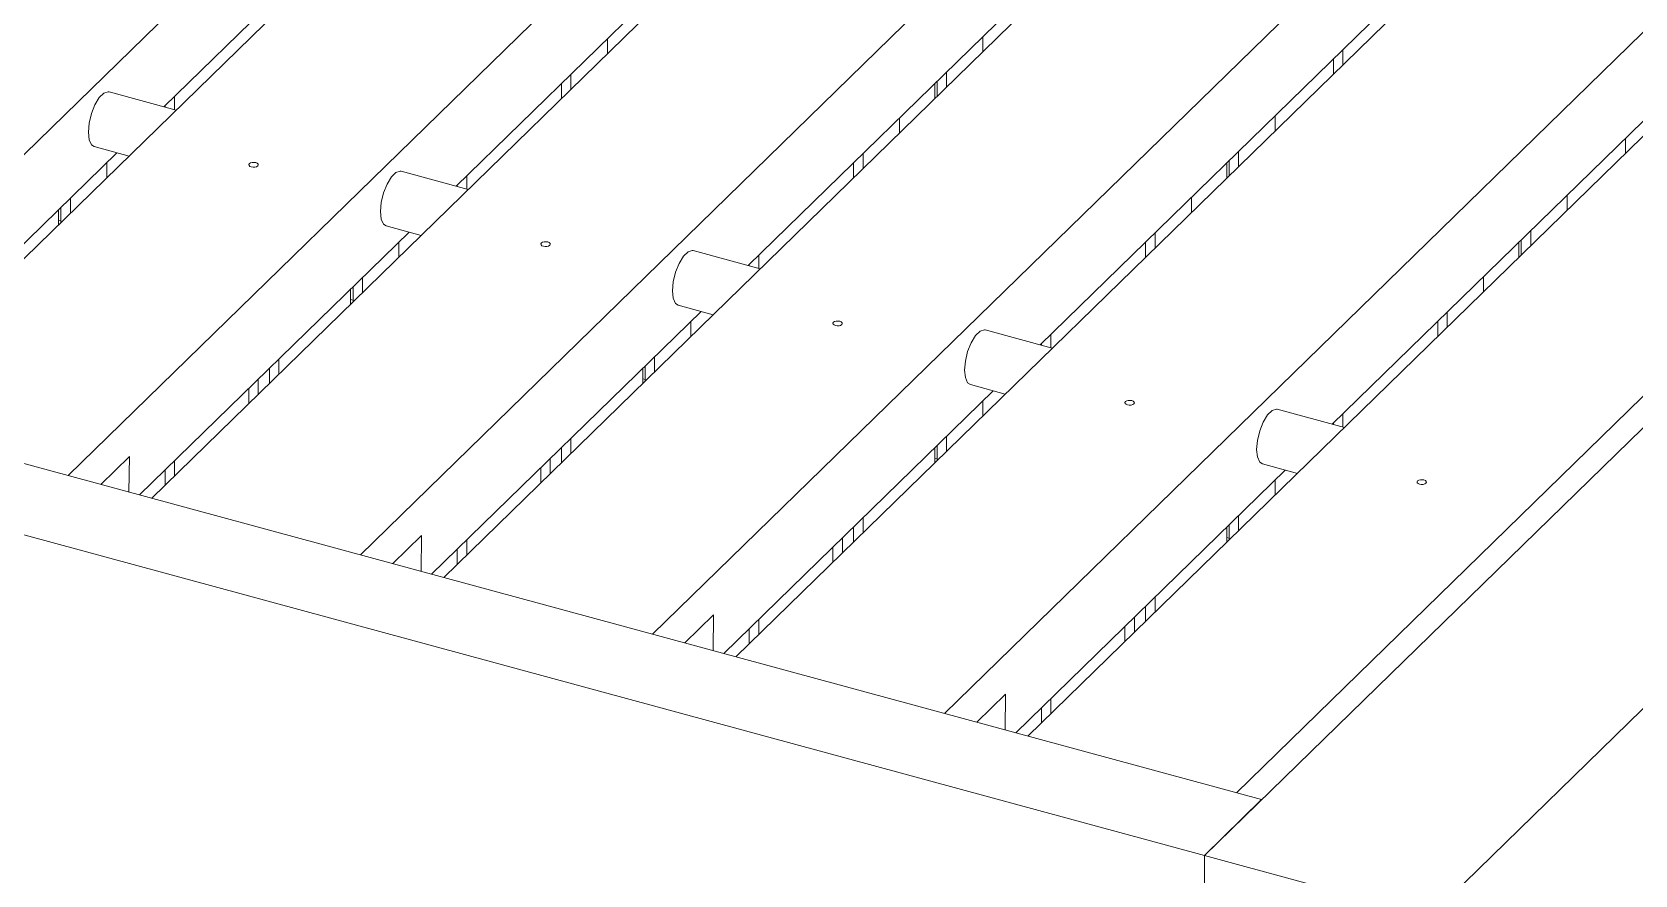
# Model space of a CAD drawing. Header units: millimetres. Extents: x 173 to 1125, y 0 to 736.
# Drawn here: x 889.2 to 940.1, y 550.6 to 577.4 of the extents above; entities that cross this region are included whole.
import ezdxf

# ---------------------------------------------------------------- set-up
doc = ezdxf.new("R2010")
doc.units = ezdxf.units.MM

msp = doc.modelspace()

# ---------------------------------------------------------------- linework, layer by layer
at = {"color": 7, "linetype": 'Continuous', "lineweight": 15}
for p, q in [((899.602, 560.756), (956.971, 616.75)), ((902.256, 560.035), (959.624, 616.029)), ((908.889, 558.232), (966.258, 614.226)), ((911.542, 557.511), (968.911, 613.505)), ((926.44, 551.191), (990.004, 613.231)), ((918.175, 555.708), (975.544, 611.702)), ((933.604, 549.244), (997.168, 611.284)), ((920.828, 554.987), (978.197, 610.981)), ((927.461, 553.185), (984.83, 609.178)), ((881.029, 565.804), (925.142, 608.859)), ((883.683, 565.083), (927.795, 608.137)), ((893.359, 575.009), (927.387, 608.222)), ((890.316, 563.28), (934.428, 606.335)), ((892.969, 562.559), (937.081, 605.614)), ((902.645, 572.485), (936.674, 605.698)), ((911.932, 569.961), (945.96, 603.174)), ((921.218, 567.437), (955.247, 600.65)), ((930.504, 564.913), (964.533, 598.127)), ((928.26, 552.968), (823.456, 581.451)), ((926.44, 551.191), (821.636, 579.674)), ((907.459, 576.701), (907.459, 577.184)), ((919.399, 576.767), (919.399, 577.249)), ((930.543, 576.539), (930.543, 576.057)), ((930.543, 576.539), (930.543, 576.057)), ((930.543, 576.539), (930.543, 576.057)), ((930.543, 576.539), (930.543, 576.057)), ((930.843, 576.35), (930.843, 576.832)), ((930.843, 576.35), (930.843, 576.832)), ((930.843, 576.35), (930.843, 576.832)), ((930.843, 576.35), (930.843, 576.832)), ((906.298, 575.569), (906.298, 576.051)), ((906.298, 575.569), (906.298, 576.051)), ((906.298, 575.569), (906.298, 576.051)), ((906.298, 575.569), (906.298, 576.051)), ((918.242, 575.639), (918.242, 576.121)), ((918.242, 575.639), (918.242, 576.121)), ((918.242, 575.639), (918.242, 576.121)), ((918.242, 575.639), (918.242, 576.121)), ((893.745, 574.904), (891.611, 575.484)), ((893.745, 574.904), (891.611, 575.484)), ((893.745, 574.904), (891.611, 575.484)), ((893.745, 574.904), (891.611, 575.484)), ((893.745, 574.904), (891.611, 575.484)), ((905.998, 575.758), (905.998, 575.276)), ((905.998, 575.758), (905.998, 575.276)), ((905.998, 575.758), (905.998, 575.276)), ((905.998, 575.758), (905.998, 575.276)), ((917.865, 575.271), (917.865, 575.753)), ((917.942, 575.828), (917.942, 575.346)), ((917.942, 575.828), (917.942, 575.346)), ((917.942, 575.828), (917.942, 575.346)), ((917.942, 575.828), (917.942, 575.346)), ((893.398, 575.047), (893.398, 574.998)), ((893.398, 575.047), (893.398, 574.998)), ((893.398, 575.047), (893.398, 574.998)), ((893.398, 575.047), (893.398, 574.998)), ((893.698, 574.917), (893.698, 575.34)), ((893.698, 574.917), (893.698, 575.34)), ((893.698, 574.917), (893.698, 575.34)), ((893.698, 574.917), (893.698, 575.34)), ((916.745, 574.178), (916.745, 574.66)), ((928.685, 574.243), (928.685, 574.725)), ((939.83, 574.015), (939.83, 573.533)), ((939.83, 574.015), (939.83, 573.533)), ((939.83, 574.015), (939.83, 573.533)), ((883.296, 565.188), (891.864, 573.55)), ((891.139, 573.747), (892.25, 573.445)), ((891.139, 573.747), (892.25, 573.445)), ((891.139, 573.747), (892.25, 573.445)), ((891.139, 573.747), (892.25, 573.445)), ((891.139, 573.747), (892.25, 573.445)), ((915.585, 573.045), (915.585, 573.527)), ((915.585, 573.045), (915.585, 573.527)), ((915.585, 573.045), (915.585, 573.527)), ((915.585, 573.045), (915.585, 573.527)), ((915.585, 573.045), (915.585, 573.527)), ((927.529, 573.115), (927.529, 573.597)), ((927.529, 573.115), (927.529, 573.597)), ((927.529, 573.115), (927.529, 573.597)), ((891.539, 572.751), (891.539, 573.233)), ((903.031, 572.38), (900.897, 572.96)), ((903.031, 572.38), (900.897, 572.96)), ((903.031, 572.38), (900.897, 572.96)), ((903.031, 572.38), (900.897, 572.96)), ((915.285, 573.234), (915.285, 572.752)), ((915.285, 573.234), (915.285, 572.752)), ((915.285, 573.234), (915.285, 572.752)), ((915.285, 573.234), (915.285, 572.752)), ((915.285, 573.234), (915.285, 572.752)), ((927.152, 572.747), (927.152, 573.229)), ((927.229, 573.304), (927.229, 572.822)), ((927.229, 573.304), (927.229, 572.822)), ((927.229, 573.304), (927.229, 572.822)), ((902.684, 572.523), (902.684, 572.474)), ((902.684, 572.523), (902.684, 572.474)), ((902.684, 572.523), (902.684, 572.474)), ((902.684, 572.523), (902.684, 572.474)), ((902.684, 572.523), (902.684, 572.474)), ((902.984, 572.393), (902.984, 572.816)), ((902.984, 572.393), (902.984, 572.816)), ((902.984, 572.393), (902.984, 572.816)), ((902.984, 572.393), (902.984, 572.816)), ((902.984, 572.393), (902.984, 572.816)), ((890.383, 571.623), (890.383, 572.105)), ((890.383, 571.623), (890.383, 572.105)), ((890.383, 571.623), (890.383, 572.105)), ((890.383, 571.623), (890.383, 572.105)), ((890.383, 571.623), (890.383, 572.105)), ((926.032, 571.654), (926.032, 572.136)), ((937.971, 571.72), (937.971, 572.202)), ((890.006, 571.255), (890.006, 571.737)), ((890.083, 571.383), (890.006, 571.404)), ((890.083, 571.812), (890.083, 571.33)), ((890.083, 571.812), (890.083, 571.33)), ((890.083, 571.812), (890.083, 571.33)), ((890.083, 571.812), (890.083, 571.33)), ((890.083, 571.812), (890.083, 571.33)), ((892.583, 562.664), (901.15, 571.026)), ((900.425, 571.223), (901.537, 570.921)), ((900.425, 571.223), (901.537, 570.921)), ((900.425, 571.223), (901.537, 570.921)), ((900.425, 571.223), (901.537, 570.921)), ((924.871, 570.521), (924.871, 571.003)), ((924.871, 570.521), (924.871, 571.003)), ((924.871, 570.521), (924.871, 571.003)), ((924.871, 570.521), (924.871, 571.003)), ((924.871, 570.521), (924.871, 571.003)), ((924.871, 570.521), (924.871, 571.003)), ((936.815, 570.591), (936.815, 571.073)), ((936.815, 570.591), (936.815, 571.073)), ((900.826, 570.227), (900.826, 570.709)), ((912.318, 569.856), (910.184, 570.436)), ((912.318, 569.856), (910.184, 570.436)), ((912.318, 569.856), (910.184, 570.436)), ((924.571, 570.71), (924.571, 570.228)), ((924.571, 570.71), (924.571, 570.228)), ((924.571, 570.71), (924.571, 570.228)), ((924.571, 570.71), (924.571, 570.228)), ((924.571, 570.71), (924.571, 570.228)), ((924.571, 570.71), (924.571, 570.228)), ((936.438, 570.223), (936.438, 570.705)), ((936.515, 570.78), (936.515, 570.298)), ((936.515, 570.78), (936.515, 570.298)), ((911.97, 569.999), (911.97, 569.951)), ((911.97, 569.999), (911.97, 569.951)), ((911.97, 569.999), (911.97, 569.951)), ((911.97, 569.999), (911.97, 569.951)), ((911.97, 569.999), (911.97, 569.951)), ((911.97, 569.999), (911.97, 569.951)), ((912.27, 569.869), (912.27, 570.292)), ((912.27, 569.869), (912.27, 570.292)), ((912.27, 569.869), (912.27, 570.292)), ((912.27, 569.869), (912.27, 570.292)), ((912.27, 569.869), (912.27, 570.292)), ((912.27, 569.869), (912.27, 570.292)), ((899.37, 569.288), (899.37, 568.806)), ((899.37, 569.288), (899.37, 568.806)), ((899.37, 569.288), (899.37, 568.806)), ((899.37, 569.288), (899.37, 568.806)), ((899.37, 569.288), (899.37, 568.806)), ((899.37, 569.288), (899.37, 568.806)), ((899.67, 569.099), (899.67, 569.581)), ((899.67, 569.099), (899.67, 569.581)), ((899.67, 569.099), (899.67, 569.581)), ((899.67, 569.099), (899.67, 569.581)), ((899.67, 569.099), (899.67, 569.581)), ((899.67, 569.099), (899.67, 569.581)), ((935.318, 569.13), (935.318, 569.612)), ((899.293, 568.731), (899.293, 569.213)), ((899.37, 568.859), (899.293, 568.88)), ((901.869, 560.14), (910.437, 568.502)), ((909.712, 568.699), (910.823, 568.397)), ((909.712, 568.699), (910.823, 568.397)), ((909.712, 568.699), (910.823, 568.397)), ((934.158, 567.997), (934.158, 568.479)), ((934.158, 567.997), (934.158, 568.479)), ((934.158, 567.997), (934.158, 568.479)), ((934.158, 567.997), (934.158, 568.479)), ((934.158, 567.997), (934.158, 568.479)), ((910.112, 567.703), (910.112, 568.186)), ((921.604, 567.332), (919.47, 567.912)), ((921.604, 567.332), (919.47, 567.912)), ((921.557, 567.345), (921.557, 567.768)), ((921.557, 567.345), (921.557, 567.768)), ((921.557, 567.345), (921.557, 567.768)), ((921.557, 567.345), (921.557, 567.768)), ((921.557, 567.345), (921.557, 567.768)), ((933.858, 568.186), (933.858, 567.704)), ((933.858, 568.186), (933.858, 567.704)), ((933.858, 568.186), (933.858, 567.704)), ((933.858, 568.186), (933.858, 567.704)), ((933.858, 568.186), (933.858, 567.704)), ((921.257, 567.475), (921.257, 567.427)), ((921.257, 567.475), (921.257, 567.427)), ((921.257, 567.475), (921.257, 567.427)), ((921.257, 567.475), (921.257, 567.427)), ((921.257, 567.475), (921.257, 567.427)), ((897.012, 566.505), (897.012, 566.987)), ((897.012, 566.505), (897.012, 566.987)), ((897.012, 566.505), (897.012, 566.987)), ((908.656, 566.764), (908.656, 566.282)), ((908.656, 566.764), (908.656, 566.282)), ((908.656, 566.764), (908.656, 566.282)), ((908.656, 566.764), (908.656, 566.282)), ((908.656, 566.764), (908.656, 566.282)), ((908.956, 566.575), (908.956, 567.057)), ((908.956, 566.575), (908.956, 567.057)), ((908.956, 566.575), (908.956, 567.057)), ((908.956, 566.575), (908.956, 567.057)), ((908.956, 566.575), (908.956, 567.057)), ((896.355, 565.864), (896.355, 566.346)), ((896.355, 565.864), (896.355, 566.346)), ((896.355, 565.864), (896.355, 566.346)), ((896.355, 565.864), (896.355, 566.346)), ((896.355, 565.864), (896.355, 566.346)), ((896.712, 566.694), (896.712, 566.212)), ((896.712, 566.694), (896.712, 566.212)), ((896.712, 566.694), (896.712, 566.212)), ((908.579, 566.207), (908.579, 566.689)), ((908.656, 566.335), (908.579, 566.356)), ((896.055, 566.053), (896.055, 565.571)), ((896.055, 566.053), (896.055, 565.571)), ((896.055, 566.053), (896.055, 565.571)), ((896.055, 566.053), (896.055, 565.571)), ((896.055, 566.053), (896.055, 565.571)), ((911.156, 557.616), (919.723, 565.978)), ((918.998, 566.175), (920.109, 565.873)), ((918.998, 566.175), (920.109, 565.873)), ((919.399, 565.18), (919.399, 565.662)), ((930.891, 564.808), (928.756, 565.389)), ((930.843, 564.821), (930.843, 565.244)), ((930.843, 564.821), (930.843, 565.244)), ((930.843, 564.821), (930.843, 565.244)), ((930.843, 564.821), (930.843, 565.244)), ((930.543, 564.951), (930.543, 564.903)), ((930.543, 564.951), (930.543, 564.903)), ((930.543, 564.951), (930.543, 564.903)), ((930.543, 564.951), (930.543, 564.903)), ((906.298, 563.981), (906.298, 564.463)), ((906.298, 563.981), (906.298, 564.463)), ((906.298, 563.981), (906.298, 564.463)), ((906.298, 563.981), (906.298, 564.463)), ((917.942, 564.24), (917.942, 563.758)), ((917.942, 564.24), (917.942, 563.758)), ((917.942, 564.24), (917.942, 563.758)), ((917.942, 564.24), (917.942, 563.758)), ((918.242, 564.051), (918.242, 564.533)), ((918.242, 564.051), (918.242, 564.533)), ((918.242, 564.051), (918.242, 564.533)), ((918.242, 564.051), (918.242, 564.533)), ((891.346, 563), (892.259, 563.891)), ((892.259, 563.891), (892.246, 562.755)), ((893.698, 563.27), (893.698, 563.752)), ((893.698, 563.27), (893.698, 563.752)), ((893.698, 563.27), (893.698, 563.752)), ((893.698, 563.27), (893.698, 563.752)), ((905.642, 563.34), (905.642, 563.822)), ((905.642, 563.34), (905.642, 563.822)), ((905.642, 563.34), (905.642, 563.822)), ((905.642, 563.34), (905.642, 563.822)), ((905.998, 564.17), (905.998, 563.688)), ((905.998, 564.17), (905.998, 563.688)), ((905.998, 564.17), (905.998, 563.688)), ((905.998, 564.17), (905.998, 563.688)), ((917.865, 563.683), (917.865, 564.165)), ((917.942, 563.812), (917.865, 563.832)), ((893.398, 563.459), (893.398, 562.977)), ((893.398, 563.459), (893.398, 562.977)), ((893.398, 563.459), (893.398, 562.977)), ((893.398, 563.459), (893.398, 562.977)), ((905.342, 563.529), (905.342, 563.047)), ((905.342, 563.529), (905.342, 563.047)), ((905.342, 563.529), (905.342, 563.047)), ((905.342, 563.529), (905.342, 563.047)), ((920.442, 555.092), (929.009, 563.454)), ((928.284, 563.652), (929.396, 563.349)), ((928.685, 562.656), (928.685, 563.138)), ((915.285, 561.646), (915.285, 561.164)), ((915.285, 561.646), (915.285, 561.164)), ((915.285, 561.646), (915.285, 561.164)), ((915.285, 561.646), (915.285, 561.164)), ((915.285, 561.646), (915.285, 561.164)), ((915.585, 561.457), (915.585, 561.939)), ((915.585, 561.457), (915.585, 561.939)), ((915.585, 561.457), (915.585, 561.939)), ((915.585, 561.457), (915.585, 561.939)), ((915.585, 561.457), (915.585, 561.939)), ((927.152, 561.159), (927.152, 561.641)), ((927.229, 561.716), (927.229, 561.234)), ((927.229, 561.716), (927.229, 561.234)), ((927.229, 561.716), (927.229, 561.234)), ((927.529, 561.527), (927.529, 562.009)), ((927.529, 561.527), (927.529, 562.009)), ((927.529, 561.527), (927.529, 562.009)), ((900.633, 560.476), (901.545, 561.367)), ((901.545, 561.367), (901.533, 560.231)), ((902.984, 560.746), (902.984, 561.228)), ((902.984, 560.746), (902.984, 561.228)), ((902.984, 560.746), (902.984, 561.228)), ((902.984, 560.746), (902.984, 561.228)), ((902.984, 560.746), (902.984, 561.228)), ((914.928, 560.816), (914.928, 561.298)), ((914.928, 560.816), (914.928, 561.298)), ((914.928, 560.816), (914.928, 561.298)), ((927.229, 561.288), (927.152, 561.309)), ((902.684, 560.935), (902.684, 560.453)), ((902.684, 560.935), (902.684, 560.453)), ((902.684, 560.935), (902.684, 560.453)), ((902.684, 560.935), (902.684, 560.453)), ((902.684, 560.935), (902.684, 560.453)), ((914.628, 561.005), (914.628, 560.523)), ((914.628, 561.005), (914.628, 560.523)), ((914.628, 561.005), (914.628, 560.523)), ((924.571, 559.123), (924.571, 558.64)), ((924.571, 559.123), (924.571, 558.64)), ((924.571, 559.123), (924.571, 558.64)), ((924.571, 559.123), (924.571, 558.64)), ((924.571, 559.123), (924.571, 558.64)), ((924.571, 559.123), (924.571, 558.64)), ((924.871, 558.933), (924.871, 559.415)), ((924.871, 558.933), (924.871, 559.415)), ((924.871, 558.933), (924.871, 559.415)), ((924.871, 558.933), (924.871, 559.415)), ((924.871, 558.933), (924.871, 559.415)), ((924.871, 558.933), (924.871, 559.415)), ((909.919, 557.952), (910.832, 558.843)), ((910.832, 558.843), (910.819, 557.708)), ((912.27, 558.222), (912.27, 558.704)), ((912.27, 558.222), (912.27, 558.704)), ((912.27, 558.222), (912.27, 558.704)), ((912.27, 558.222), (912.27, 558.704)), ((912.27, 558.222), (912.27, 558.704)), ((912.27, 558.222), (912.27, 558.704)), ((924.214, 558.292), (924.214, 558.774)), ((924.214, 558.292), (924.214, 558.774)), ((911.97, 558.411), (911.97, 557.929)), ((911.97, 558.411), (911.97, 557.929)), ((911.97, 558.411), (911.97, 557.929)), ((911.97, 558.411), (911.97, 557.929)), ((911.97, 558.411), (911.97, 557.929)), ((911.97, 558.411), (911.97, 557.929)), ((923.914, 558.482), (923.914, 557.999)), ((923.914, 558.482), (923.914, 557.999)), ((919.205, 555.428), (920.118, 556.319)), ((920.118, 556.319), (920.105, 555.184)), ((921.557, 555.698), (921.557, 556.18)), ((921.557, 555.698), (921.557, 556.18)), ((921.557, 555.698), (921.557, 556.18)), ((921.557, 555.698), (921.557, 556.18)), ((921.557, 555.698), (921.557, 556.18)), ((921.257, 555.888), (921.257, 555.406)), ((921.257, 555.888), (921.257, 555.406)), ((921.257, 555.888), (921.257, 555.406)), ((921.257, 555.888), (921.257, 555.406)), ((921.257, 555.888), (921.257, 555.406)), ((926.44, 551.191), (928.26, 552.968)), ((926.44, 551.191), (926.44, 486.903)), ((933.604, 549.244), (926.44, 551.191))]:
    msp.add_line(p, q, dxfattribs=at)
at = {"color": 7, "linetype": 'Continuous', "lineweight": 15, "flags": 128}
for points in [[(891.611, 575.484), (891.585, 575.488), (891.448, 575.446), (891.302, 575.304), (891.165, 575.078), (891.053, 574.797), (890.98, 574.494), (890.955, 574.205), (890.98, 573.966), (891.053, 573.805), (891.139, 573.747)], [(891.611, 575.484), (891.585, 575.488), (891.448, 575.446), (891.302, 575.304), (891.165, 575.078), (891.053, 574.797), (890.98, 574.494), (890.955, 574.205), (890.98, 573.966), (891.053, 573.805), (891.139, 573.747)], [(891.611, 575.484), (891.585, 575.488), (891.448, 575.446), (891.302, 575.304), (891.165, 575.078), (891.053, 574.797), (890.98, 574.494), (890.955, 574.205), (890.98, 573.966), (891.053, 573.805), (891.139, 573.747)], [(891.611, 575.484), (891.585, 575.488), (891.448, 575.446), (891.302, 575.304), (891.165, 575.078), (891.053, 574.797), (890.98, 574.494), (890.955, 574.205), (890.98, 573.966), (891.053, 573.805), (891.139, 573.747)], [(891.611, 575.484), (891.585, 575.488), (891.448, 575.446), (891.302, 575.304), (891.165, 575.078), (891.053, 574.797), (890.98, 574.494), (890.955, 574.205), (890.98, 573.966), (891.053, 573.805), (891.139, 573.747)], [(896.135, 573.098), (896.09, 573.117), (896.062, 573.144), (896.056, 573.174), (896.073, 573.203), (896.109, 573.226), (896.161, 573.24), (896.219, 573.243), (896.275, 573.235), (896.321, 573.216), (896.349, 573.189), (896.355, 573.159), (896.338, 573.131), (896.301, 573.107), (896.25, 573.093), (896.191, 573.09), (896.135, 573.098)], [(896.135, 573.098), (896.09, 573.117), (896.062, 573.144), (896.056, 573.174), (896.073, 573.203), (896.109, 573.226), (896.161, 573.24), (896.219, 573.243), (896.275, 573.235), (896.321, 573.216), (896.349, 573.189), (896.355, 573.159), (896.338, 573.131), (896.301, 573.107), (896.25, 573.093), (896.191, 573.09), (896.135, 573.098)], [(896.135, 573.098), (896.09, 573.117), (896.062, 573.144), (896.056, 573.174), (896.073, 573.203), (896.109, 573.226), (896.161, 573.24), (896.219, 573.243), (896.275, 573.235), (896.321, 573.216), (896.349, 573.189), (896.355, 573.159), (896.338, 573.131), (896.301, 573.107), (896.25, 573.093), (896.191, 573.09), (896.135, 573.098)], [(896.135, 573.098), (896.09, 573.117), (896.062, 573.144), (896.056, 573.174), (896.073, 573.203), (896.109, 573.226), (896.161, 573.24), (896.219, 573.243), (896.275, 573.235), (896.321, 573.216), (896.349, 573.189), (896.355, 573.159), (896.338, 573.131), (896.301, 573.107), (896.25, 573.093), (896.191, 573.09), (896.135, 573.098)], [(896.135, 573.098), (896.09, 573.117), (896.062, 573.144), (896.056, 573.174), (896.073, 573.203), (896.109, 573.226), (896.161, 573.24), (896.219, 573.243), (896.275, 573.235), (896.321, 573.216), (896.349, 573.189), (896.355, 573.159), (896.338, 573.131), (896.301, 573.107), (896.25, 573.093), (896.191, 573.09), (896.135, 573.098)], [(896.275, 573.235), (896.219, 573.243), (896.161, 573.24), (896.109, 573.226), (896.073, 573.203), (896.056, 573.174), (896.062, 573.144), (896.09, 573.117), (896.135, 573.098), (896.191, 573.09), (896.25, 573.093), (896.301, 573.107), (896.338, 573.131), (896.355, 573.159), (896.349, 573.189), (896.321, 573.216), (896.275, 573.235)], [(896.275, 573.235), (896.219, 573.243), (896.161, 573.24), (896.109, 573.226), (896.073, 573.203), (896.056, 573.174), (896.062, 573.144), (896.09, 573.117), (896.135, 573.098), (896.191, 573.09), (896.25, 573.093), (896.301, 573.107), (896.338, 573.131), (896.355, 573.159), (896.349, 573.189), (896.321, 573.216), (896.275, 573.235)], [(896.275, 573.235), (896.219, 573.243), (896.161, 573.24), (896.109, 573.226), (896.073, 573.203), (896.056, 573.174), (896.062, 573.144), (896.09, 573.117), (896.135, 573.098), (896.191, 573.09), (896.25, 573.093), (896.301, 573.107), (896.338, 573.131), (896.355, 573.159), (896.349, 573.189), (896.321, 573.216), (896.275, 573.235)], [(896.275, 573.235), (896.219, 573.243), (896.161, 573.24), (896.109, 573.226), (896.073, 573.203), (896.056, 573.174), (896.062, 573.144), (896.09, 573.117), (896.135, 573.098), (896.191, 573.09), (896.25, 573.093), (896.301, 573.107), (896.338, 573.131), (896.355, 573.159), (896.349, 573.189), (896.321, 573.216), (896.275, 573.235)], [(896.275, 573.235), (896.219, 573.243), (896.161, 573.24), (896.109, 573.226), (896.073, 573.203), (896.056, 573.174), (896.062, 573.144), (896.09, 573.117), (896.135, 573.098), (896.191, 573.09), (896.25, 573.093), (896.301, 573.107), (896.338, 573.131), (896.355, 573.159), (896.349, 573.189), (896.321, 573.216), (896.275, 573.235)], [(900.897, 572.96), (900.871, 572.965), (900.734, 572.922), (900.588, 572.78), (900.451, 572.555), (900.339, 572.273), (900.267, 571.97), (900.241, 571.682), (900.267, 571.442), (900.339, 571.282), (900.425, 571.223)], [(900.897, 572.96), (900.871, 572.965), (900.734, 572.922), (900.588, 572.78), (900.451, 572.555), (900.339, 572.273), (900.267, 571.97), (900.241, 571.682), (900.267, 571.442), (900.339, 571.282), (900.425, 571.223)], [(900.897, 572.96), (900.871, 572.965), (900.734, 572.922), (900.588, 572.78), (900.451, 572.555), (900.339, 572.273), (900.267, 571.97), (900.241, 571.682), (900.267, 571.442), (900.339, 571.282), (900.425, 571.223)], [(900.897, 572.96), (900.871, 572.965), (900.734, 572.922), (900.588, 572.78), (900.451, 572.555), (900.339, 572.273), (900.267, 571.97), (900.241, 571.682), (900.267, 571.442), (900.339, 571.282), (900.425, 571.223)], [(905.422, 570.574), (905.376, 570.593), (905.348, 570.62), (905.342, 570.65), (905.359, 570.679), (905.396, 570.702), (905.447, 570.717), (905.506, 570.72), (905.562, 570.711), (905.607, 570.692), (905.635, 570.666), (905.641, 570.636), (905.624, 570.607), (905.587, 570.583), (905.536, 570.569), (905.478, 570.566), (905.422, 570.574)], [(905.422, 570.574), (905.376, 570.593), (905.348, 570.62), (905.342, 570.65), (905.359, 570.679), (905.396, 570.702), (905.447, 570.717), (905.506, 570.72), (905.562, 570.711), (905.607, 570.692), (905.635, 570.666), (905.641, 570.636), (905.624, 570.607), (905.587, 570.583), (905.536, 570.569), (905.478, 570.566), (905.422, 570.574)], [(905.422, 570.574), (905.376, 570.593), (905.348, 570.62), (905.342, 570.65), (905.359, 570.679), (905.396, 570.702), (905.447, 570.717), (905.506, 570.72), (905.562, 570.711), (905.607, 570.692), (905.635, 570.666), (905.641, 570.636), (905.624, 570.607), (905.587, 570.583), (905.536, 570.569), (905.478, 570.566), (905.422, 570.574)], [(905.422, 570.574), (905.376, 570.593), (905.348, 570.62), (905.342, 570.65), (905.359, 570.679), (905.396, 570.702), (905.447, 570.717), (905.506, 570.72), (905.562, 570.711), (905.607, 570.692), (905.635, 570.666), (905.641, 570.636), (905.624, 570.607), (905.587, 570.583), (905.536, 570.569), (905.478, 570.566), (905.422, 570.574)], [(905.562, 570.711), (905.506, 570.72), (905.447, 570.717), (905.396, 570.702), (905.359, 570.679), (905.342, 570.65), (905.348, 570.62), (905.376, 570.593), (905.422, 570.574), (905.478, 570.566), (905.536, 570.569), (905.587, 570.583), (905.624, 570.607), (905.641, 570.636), (905.635, 570.666), (905.607, 570.692), (905.562, 570.711)], [(905.562, 570.711), (905.506, 570.72), (905.447, 570.717), (905.396, 570.702), (905.359, 570.679), (905.342, 570.65), (905.348, 570.62), (905.376, 570.593), (905.422, 570.574), (905.478, 570.566), (905.536, 570.569), (905.587, 570.583), (905.624, 570.607), (905.641, 570.636), (905.635, 570.666), (905.607, 570.692), (905.562, 570.711)], [(905.562, 570.711), (905.506, 570.72), (905.447, 570.717), (905.396, 570.702), (905.359, 570.679), (905.342, 570.65), (905.348, 570.62), (905.376, 570.593), (905.422, 570.574), (905.478, 570.566), (905.536, 570.569), (905.587, 570.583), (905.624, 570.607), (905.641, 570.636), (905.635, 570.666), (905.607, 570.692), (905.562, 570.711)], [(905.562, 570.711), (905.506, 570.72), (905.447, 570.717), (905.396, 570.702), (905.359, 570.679), (905.342, 570.65), (905.348, 570.62), (905.376, 570.593), (905.422, 570.574), (905.478, 570.566), (905.536, 570.569), (905.587, 570.583), (905.624, 570.607), (905.641, 570.636), (905.635, 570.666), (905.607, 570.692), (905.562, 570.711)], [(910.184, 570.436), (910.158, 570.441), (910.021, 570.399), (909.875, 570.256), (909.738, 570.031), (909.626, 569.75), (909.553, 569.446), (909.528, 569.158), (909.553, 568.919), (909.626, 568.758), (909.712, 568.699)], [(910.184, 570.436), (910.158, 570.441), (910.021, 570.399), (909.875, 570.256), (909.738, 570.031), (909.626, 569.75), (909.553, 569.446), (909.528, 569.158), (909.553, 568.919), (909.626, 568.758), (909.712, 568.699)], [(910.184, 570.436), (910.158, 570.441), (910.021, 570.399), (909.875, 570.256), (909.738, 570.031), (909.626, 569.75), (909.553, 569.446), (909.528, 569.158), (909.553, 568.919), (909.626, 568.758), (909.712, 568.699)], [(914.708, 568.051), (914.663, 568.07), (914.635, 568.096), (914.629, 568.126), (914.645, 568.155), (914.682, 568.178), (914.734, 568.193), (914.792, 568.196), (914.848, 568.187), (914.893, 568.168), (914.921, 568.142), (914.927, 568.112), (914.911, 568.083), (914.874, 568.059), (914.822, 568.045), (914.764, 568.042), (914.708, 568.051)], [(914.708, 568.051), (914.663, 568.07), (914.635, 568.096), (914.629, 568.126), (914.645, 568.155), (914.682, 568.178), (914.734, 568.193), (914.792, 568.196), (914.848, 568.187), (914.893, 568.168), (914.921, 568.142), (914.927, 568.112), (914.911, 568.083), (914.874, 568.059), (914.822, 568.045), (914.764, 568.042), (914.708, 568.051)], [(914.708, 568.051), (914.663, 568.07), (914.635, 568.096), (914.629, 568.126), (914.645, 568.155), (914.682, 568.178), (914.734, 568.193), (914.792, 568.196), (914.848, 568.187), (914.893, 568.168), (914.921, 568.142), (914.927, 568.112), (914.911, 568.083), (914.874, 568.059), (914.822, 568.045), (914.764, 568.042), (914.708, 568.051)], [(914.848, 568.187), (914.792, 568.196), (914.734, 568.193), (914.682, 568.178), (914.645, 568.155), (914.629, 568.126), (914.635, 568.096), (914.663, 568.07), (914.708, 568.051), (914.764, 568.042), (914.822, 568.045), (914.874, 568.059), (914.911, 568.083), (914.927, 568.112), (914.921, 568.142), (914.893, 568.168), (914.848, 568.187)], [(914.848, 568.187), (914.792, 568.196), (914.734, 568.193), (914.682, 568.178), (914.645, 568.155), (914.629, 568.126), (914.635, 568.096), (914.663, 568.07), (914.708, 568.051), (914.764, 568.042), (914.822, 568.045), (914.874, 568.059), (914.911, 568.083), (914.927, 568.112), (914.921, 568.142), (914.893, 568.168), (914.848, 568.187)], [(914.848, 568.187), (914.792, 568.196), (914.734, 568.193), (914.682, 568.178), (914.645, 568.155), (914.629, 568.126), (914.635, 568.096), (914.663, 568.07), (914.708, 568.051), (914.764, 568.042), (914.822, 568.045), (914.874, 568.059), (914.911, 568.083), (914.927, 568.112), (914.921, 568.142), (914.893, 568.168), (914.848, 568.187)], [(919.47, 567.912), (919.444, 567.917), (919.307, 567.875), (919.161, 567.732), (919.024, 567.507), (918.912, 567.226), (918.839, 566.922), (918.814, 566.634), (918.839, 566.395), (918.912, 566.234), (918.998, 566.175)], [(919.47, 567.912), (919.444, 567.917), (919.307, 567.875), (919.161, 567.732), (919.024, 567.507), (918.912, 567.226), (918.839, 566.922), (918.814, 566.634), (918.839, 566.395), (918.912, 566.234), (918.998, 566.175)], [(923.994, 565.527), (923.949, 565.546), (923.921, 565.572), (923.915, 565.602), (923.932, 565.631), (923.969, 565.655), (924.02, 565.669), (924.078, 565.672), (924.134, 565.663), (924.18, 565.644), (924.208, 565.618), (924.214, 565.588), (924.197, 565.559), (924.16, 565.536), (924.109, 565.521), (924.051, 565.518), (923.994, 565.527)], [(923.994, 565.527), (923.949, 565.546), (923.921, 565.572), (923.915, 565.602), (923.932, 565.631), (923.969, 565.655), (924.02, 565.669), (924.078, 565.672), (924.134, 565.663), (924.18, 565.644), (924.208, 565.618), (924.214, 565.588), (924.197, 565.559), (924.16, 565.536), (924.109, 565.521), (924.051, 565.518), (923.994, 565.527)], [(924.134, 565.663), (924.078, 565.672), (924.02, 565.669), (923.969, 565.655), (923.932, 565.631), (923.915, 565.602), (923.921, 565.572), (923.949, 565.546), (923.994, 565.527), (924.051, 565.518), (924.109, 565.521), (924.16, 565.536), (924.197, 565.559), (924.214, 565.588), (924.208, 565.618), (924.18, 565.644), (924.134, 565.663)], [(924.134, 565.663), (924.078, 565.672), (924.02, 565.669), (923.969, 565.655), (923.932, 565.631), (923.915, 565.602), (923.921, 565.572), (923.949, 565.546), (923.994, 565.527), (924.051, 565.518), (924.109, 565.521), (924.16, 565.536), (924.197, 565.559), (924.214, 565.588), (924.208, 565.618), (924.18, 565.644), (924.134, 565.663)], [(928.756, 565.389), (928.73, 565.393), (928.593, 565.351), (928.447, 565.209), (928.31, 564.983), (928.199, 564.702), (928.126, 564.399), (928.1, 564.11), (928.126, 563.871), (928.199, 563.71), (928.284, 563.652)], [(933.281, 563.003), (933.235, 563.022), (933.207, 563.048), (933.201, 563.078), (933.218, 563.107), (933.255, 563.131), (933.306, 563.145), (933.365, 563.148), (933.421, 563.14), (933.466, 563.121), (933.494, 563.094), (933.5, 563.064), (933.483, 563.035), (933.447, 563.012), (933.395, 562.997), (933.337, 562.994), (933.281, 563.003)], [(933.421, 563.14), (933.365, 563.148), (933.306, 563.145), (933.255, 563.131), (933.218, 563.107), (933.201, 563.078), (933.207, 563.048), (933.235, 563.022), (933.281, 563.003), (933.337, 562.994), (933.395, 562.997), (933.447, 563.012), (933.483, 563.035), (933.5, 563.064), (933.494, 563.094), (933.466, 563.121), (933.421, 563.14)]]:
    msp.add_lwpolyline(points, dxfattribs=at)

doc.saveas('drawing.dxf')
